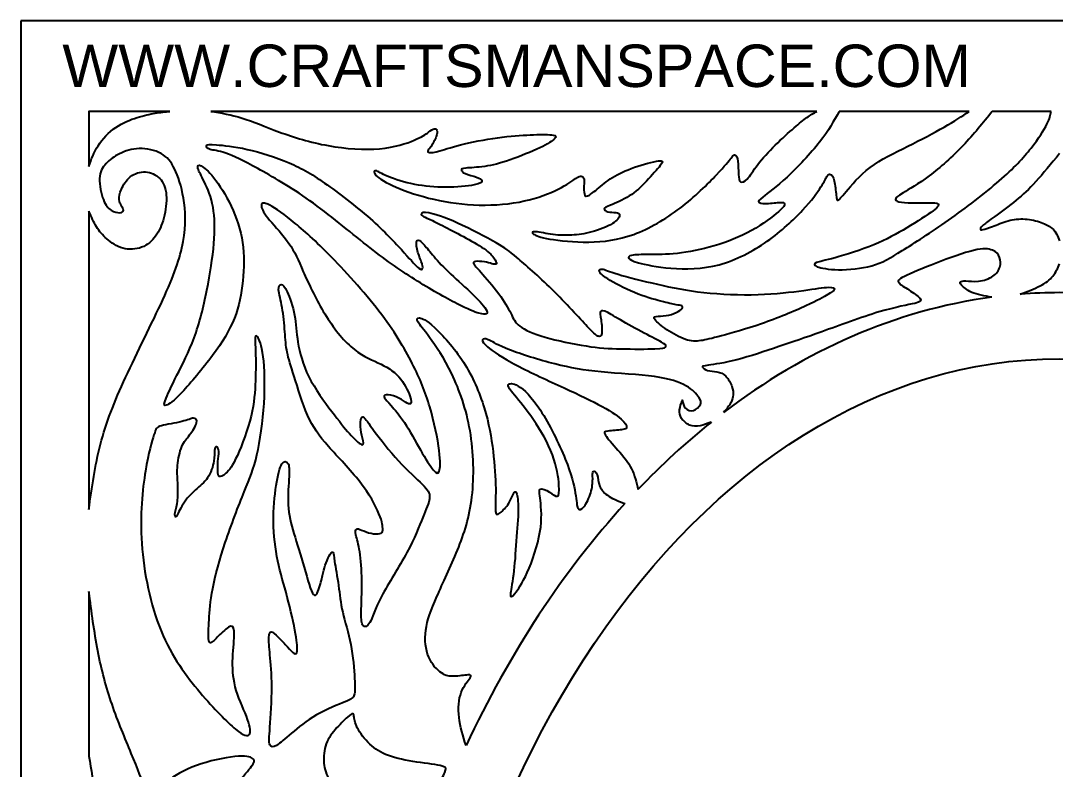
# Model space of a CAD drawing. Header units: millimetres. Extents: x 132 to 443, y 14 to 405.
# Drawn here: x 131.7 to 286.6, y 293.4 to 405.4 of the extents above; entities that cross this region are included whole.
import ezdxf
from ezdxf.enums import TextEntityAlignment as Align

# ---------------------------------------------------------------- set-up
doc = ezdxf.new("R2010")
doc.units = ezdxf.units.MM
for name, color, linetype in [('Default', 7, 'Continuous'), ('DV1_Default', 7, 'Continuous'), ('DV1_Layer_1', 7, 'Continuous'), ('Layer_1', 7, 'Continuous')]:
    doc.layers.add(name, color=color, linetype=linetype)
doc.styles.add('SEACAD_arial_ttfB', font='arial.ttf')

# ---------------------------------------------------------------- blocks, each defined once
blk = doc.blocks.new('SE')
at = {"layer": 'DV1_Layer_1', "color": 7, "linetype": 'Continuous'}
for points, knots in [([(154.09, 391.86), (154.09, 391.86), (141.95, 391.86), (141.95, 391.86), (141.95, 383.62), (141.95, 383.62)], [0, 0, 0, 0, 0.333333, 0.333333, 1, 1, 1, 1]), ([(141.95, 383.62), (142.31, 384.66), (142.67, 385.7), (143.98, 387.74), (144.92, 388.74), (145.97, 389.46), (147.01, 390.18), (148.17, 390.62), (149.18, 390.94), (150.2, 391.25), (151.08, 391.45), (151.87, 391.59), (152.67, 391.72), (153.38, 391.79), (154.09, 391.86)], [0, 0, 0, 0, 0.166667, 0.166667, 0.333333, 0.333333, 0.333333, 0.5, 0.5, 0.5, 0.666667, 0.666667, 0.666667, 1, 1, 1, 1]), ([(160.21, 391.86), (161.73, 391.62), (163.24, 391.39), (164.89, 390.87), (166.54, 390.36), (168.33, 389.56), (170.47, 388.77), (172.61, 387.99), (175.11, 387.21), (177.76, 386.74), (180.41, 386.26), (183.21, 386.07), (185.48, 386.27), (187.75, 386.47), (189.49, 387.06), (190.65, 387.55), (191.8, 388.04), (192.37, 388.44), (192.78, 388.73), (193.19, 389.03), (193.43, 389.21), (193.62, 389.26), (193.82, 389.31), (193.96, 389.23), (194.12, 388.84), (194.13, 388.54), (193.96, 388.09), (193.79, 387.63), (193.43, 387.01), (193.17, 386.63), (192.9, 386.24), (192.73, 386.09), (192.68, 385.96), (192.63, 385.83), (192.7, 385.73), (192.96, 385.7), (193.22, 385.67), (193.66, 385.71), (195.31, 386.19), (196.53, 386.61), (198.2, 387.01), (199.87, 387.41), (202, 387.79), (205.67, 388.24), (208.75, 388.41), (210.89, 388.41), (211.43, 388.32), (211.97, 388.23), (211.97, 388.04), (211.64, 387.74), (211.32, 387.43), (210.68, 387), (208.25, 385.84), (206.47, 385.11), (204.99, 384.6), (203.51, 384.09), (202.34, 383.79), (200.08, 383.46), (199, 383.43), (198.4, 383.38), (197.8, 383.33), (197.69, 383.26), (197.71, 383.11), (197.73, 382.96), (197.89, 382.73), (198.32, 382.54), (198.76, 382.34), (199.47, 382.19), (199.97, 382.02), (200.47, 381.84), (200.76, 381.66), (200.79, 381.46), (200.83, 381.26), (200.61, 381.05), (198.68, 380.67), (196.97, 380.52), (195.36, 380.51), (193.74, 380.5), (192.23, 380.65), (190.72, 380.94), (189.22, 381.24), (187.72, 381.7), (186.73, 382.12), (185.73, 382.54), (185.25, 382.93), (184.62, 383.03), (184.48, 382.74), (185.38, 381.82), (186.42, 381.17), (187.94, 380.52), (189.46, 379.86), (191.46, 379.19), (193.61, 378.7), (195.76, 378.2), (198.06, 377.89), (200.38, 377.84), (202.71, 377.79), (207.42, 378.22), (212.69, 380.27), (214.32, 381.47), (214.81, 381.8), (215.31, 382.13), (215.48, 382.19), (215.66, 382.16), (215.83, 382.13), (216.02, 382.02), (216.08, 381.77), (216.14, 381.53), (216.06, 381.16), (216.05, 380.73), (216.03, 380.3), (216.08, 379.82), (216.14, 379.51), (216.21, 379.2), (216.29, 379.07), (216.6, 379.2), (216.91, 379.33), (217.43, 379.72), (218.06, 380.23), (218.69, 380.75), (219.42, 381.39), (221.22, 382.53), (222.29, 383.03), (223.6, 383.49), (224.92, 383.94), (226.47, 384.36), (227.22, 384.45), (227.97, 384.54), (227.92, 384.32), (227.48, 383.75), (227.04, 383.19), (226.23, 382.29), (225.42, 381.44), (224.62, 380.6), (223.82, 379.82), (222.85, 379.2), (221.88, 378.57), (220.73, 378.12), (219.35, 377.55), (219.11, 377.43), (219.09, 377.28), (219.08, 377.13), (219.29, 376.95), (219.64, 376.85), (219.99, 376.76), (220.48, 376.76), (220.83, 376.71), (221.19, 376.66), (221.42, 376.56), (221.39, 376.28), (221.36, 376), (221.08, 375.55), (220.32, 375.08), (219.56, 374.6), (218.33, 374.12), (217.24, 373.82), (216.15, 373.52), (215.19, 373.41), (213.32, 373.29), (212.41, 373.29), (210.45, 373.55), (209.41, 373.81), (208.85, 373.85), (208.28, 373.89), (208.2, 373.72), (208.5, 373.5), (208.81, 373.28), (209.51, 373.01), (210.95, 372.76), (212.39, 372.51), (214.58, 372.28), (216.78, 372.31), (218.98, 372.33), (221.19, 372.62), (223.5, 373.46), (225.82, 374.3), (228.23, 375.7), (230.44, 377.38), (232.64, 379.06), (234.64, 381.02), (235.91, 382.37), (237.18, 383.72), (237.73, 384.46), (238.43, 385.3), (238.58, 385.4), (238.73, 385.31), (238.88, 385.23), (239.03, 384.96), (239.1, 384.41), (239.17, 383.86), (239.17, 383.03), (239.2, 382.43), (239.23, 381.83), (239.28, 381.46), (239.5, 381.32), (239.71, 381.19), (240.08, 381.29), (240.5, 381.74), (240.91, 382.19), (241.37, 382.99), (242.77, 384.81), (243.71, 385.84), (244.69, 386.81), (245.68, 387.79), (246.71, 388.7), (247.51, 389.39), (248.31, 390.08), (248.88, 390.56), (249.41, 390.93), (249.94, 391.3), (250.42, 391.58), (250.91, 391.86)], [0, 0, 0, 0, 0.012821, 0.012821, 0.012821, 0.025641, 0.025641, 0.025641, 0.038462, 0.038462, 0.038462, 0.051282, 0.051282, 0.051282, 0.064103, 0.064103, 0.064103, 0.076923, 0.076923, 0.076923, 0.089744, 0.089744, 0.089744, 0.102564, 0.102564, 0.115385, 0.115385, 0.115385, 0.128205, 0.128205, 0.128205, 0.141026, 0.141026, 0.141026, 0.153846, 0.153846, 0.153846, 0.166667, 0.166667, 0.179487, 0.179487, 0.179487, 0.192308, 0.192308, 0.205128, 0.217949, 0.217949, 0.217949, 0.230769, 0.230769, 0.230769, 0.24359, 0.24359, 0.25641, 0.25641, 0.25641, 0.269231, 0.269231, 0.282051, 0.282051, 0.282051, 0.294872, 0.294872, 0.294872, 0.307692, 0.307692, 0.307692, 0.320513, 0.320513, 0.320513, 0.333333, 0.333333, 0.333333, 0.346154, 0.346154, 0.358974, 0.358974, 0.358974, 0.371795, 0.371795, 0.371795, 0.384615, 0.384615, 0.384615, 0.397436, 0.397436, 0.410256, 0.410256, 0.423077, 0.423077, 0.423077, 0.435897, 0.435897, 0.435897, 0.448718, 0.448718, 0.448718, 0.461538, 0.474359, 0.487179, 0.487179, 0.487179, 0.5, 0.5, 0.5, 0.512821, 0.512821, 0.512821, 0.525641, 0.525641, 0.525641, 0.538462, 0.538462, 0.538462, 0.551282, 0.551282, 0.551282, 0.564103, 0.564103, 0.564103, 0.576923, 0.576923, 0.589744, 0.589744, 0.589744, 0.602564, 0.602564, 0.602564, 0.615385, 0.615385, 0.615385, 0.628205, 0.628205, 0.628205, 0.641026, 0.641026, 0.641026, 0.653846, 0.653846, 0.666667, 0.666667, 0.666667, 0.679487, 0.679487, 0.679487, 0.692308, 0.692308, 0.692308, 0.705128, 0.705128, 0.705128, 0.717949, 0.717949, 0.717949, 0.730769, 0.730769, 0.730769, 0.74359, 0.74359, 0.75641, 0.75641, 0.769231, 0.769231, 0.769231, 0.782051, 0.782051, 0.782051, 0.794872, 0.794872, 0.794872, 0.807692, 0.807692, 0.807692, 0.820513, 0.820513, 0.820513, 0.833333, 0.833333, 0.833333, 0.846154, 0.846154, 0.846154, 0.858974, 0.858974, 0.871795, 0.871795, 0.871795, 0.884615, 0.884615, 0.884615, 0.897436, 0.897436, 0.897436, 0.910256, 0.910256, 0.910256, 0.923077, 0.923077, 0.923077, 0.935897, 0.935897, 0.948718, 0.948718, 0.948718, 0.961538, 0.961538, 0.961538, 0.974359, 0.974359, 0.974359, 1, 1, 1, 1]), ([(254.25, 391.86), (253.46, 390.42), (252.68, 388.99), (251.33, 387.27), (249.98, 385.54), (248.06, 383.53), (246.46, 382.04), (244.85, 380.56), (243.55, 379.6), (242.87, 379.07), (242.18, 378.53), (242.11, 378.42), (242.32, 378.17), (242.61, 378.05), (243.2, 378.05), (243.8, 378.06), (244.69, 378.2), (245.26, 378.24), (245.82, 378.27), (246.05, 378.2), (246.14, 377.85), (245.99, 377.56), (245.17, 376.85), (244.35, 376.13), (242.85, 374.99), (241.13, 374.03), (239.41, 373.08), (237.47, 372.31), (235.54, 371.73), (233.61, 371.16), (231.7, 370.79), (230.04, 370.61), (228.39, 370.43), (226.99, 370.45), (225.82, 370.44), (224.65, 370.44), (223.7, 370.41), (223.2, 370.31), (222.7, 370.21), (222.65, 370.04), (222.77, 369.86), (222.89, 369.68), (223.19, 369.49), (224.2, 369.21), (225.22, 368.94), (226.94, 368.56), (231.21, 368.22), (233.76, 368.25), (236.28, 368.92), (238.81, 369.59), (241.32, 370.91), (245.64, 373.92), (247.44, 375.62), (250.12, 378.52), (251.01, 379.72), (252.06, 381.37), (252.23, 381.83), (252.41, 382.12), (252.59, 382.4), (252.78, 382.52), (252.98, 382.44), (253.18, 382.36), (253.39, 382.09), (253.53, 381.48), (253.68, 380.87), (253.75, 379.93), (253.81, 379.35), (253.86, 378.76), (253.91, 378.53), (254.08, 378.58), (254.25, 378.63), (254.55, 378.96), (255.3, 379.87), (256.06, 380.77), (257.28, 382.26), (258.9, 383.48), (260.52, 384.7), (262.54, 385.66), (264.53, 386.64), (266.51, 387.63), (268.46, 388.64), (269.98, 389.52), (271.51, 390.39), (272.63, 391.12), (273.74, 391.86)], [0, 0, 0, 0, 0.032258, 0.032258, 0.032258, 0.064516, 0.064516, 0.064516, 0.096774, 0.096774, 0.096774, 0.129032, 0.129032, 0.16129, 0.16129, 0.16129, 0.193548, 0.193548, 0.193548, 0.225806, 0.225806, 0.258065, 0.258065, 0.258065, 0.290323, 0.290323, 0.290323, 0.322581, 0.322581, 0.322581, 0.354839, 0.354839, 0.354839, 0.387097, 0.387097, 0.387097, 0.419355, 0.419355, 0.419355, 0.451613, 0.451613, 0.451613, 0.483871, 0.483871, 0.483871, 0.516129, 0.516129, 0.548387, 0.548387, 0.548387, 0.580645, 0.580645, 0.612903, 0.612903, 0.645161, 0.645161, 0.677419, 0.677419, 0.677419, 0.709677, 0.709677, 0.709677, 0.741935, 0.741935, 0.741935, 0.774194, 0.774194, 0.774194, 0.806452, 0.806452, 0.806452, 0.83871, 0.83871, 0.83871, 0.870968, 0.870968, 0.870968, 0.903226, 0.903226, 0.903226, 0.935484, 0.935484, 0.935484, 1, 1, 1, 1]), ([(277.17, 391.86), (275.78, 390.14), (274.4, 388.42), (272.8, 386.75), (271.2, 385.07), (269.38, 383.44), (267.75, 382.22), (266.11, 380.99), (264.66, 380.16), (263.82, 379.66), (262.99, 379.16), (262.77, 378.99), (262.72, 378.81), (262.66, 378.63), (262.76, 378.45), (263.19, 378.33), (263.62, 378.22), (264.37, 378.17), (265.21, 378.17), (266.04, 378.16), (266.96, 378.19), (267.66, 378.19), (268.37, 378.19), (268.87, 378.16), (269.26, 377.87), (269.14, 377.62), (268.31, 376.99), (267.47, 376.36), (265.91, 375.36), (264.39, 374.44), (262.86, 373.52), (261.36, 372.68), (259.45, 371.89), (257.53, 371.11), (255.2, 370.38), (253.64, 369.95), (252.08, 369.52), (251.28, 369.39), (250.87, 369.22), (250.46, 369.05), (250.45, 368.84), (250.99, 368.62), (251.53, 368.41), (252.63, 368.19), (255.66, 368.15), (257.59, 368.32), (259.15, 368.76), (260.7, 369.19), (261.89, 369.89), (263.71, 371.03), (265.53, 372.16), (267.99, 373.73), (270.62, 375.59), (273.25, 377.45), (276.07, 379.59), (278.22, 381.46), (280.37, 383.33), (281.85, 384.93), (282.99, 386.36), (284.12, 387.79), (284.91, 389.04), (285.35, 389.93), (285.79, 390.82), (285.89, 391.34), (285.99, 391.86)], [0, 0, 0, 0, 0.043478, 0.043478, 0.043478, 0.086957, 0.086957, 0.086957, 0.130435, 0.130435, 0.130435, 0.173913, 0.173913, 0.173913, 0.217391, 0.217391, 0.217391, 0.26087, 0.26087, 0.26087, 0.304348, 0.304348, 0.304348, 0.347826, 0.347826, 0.391304, 0.391304, 0.391304, 0.434783, 0.434783, 0.434783, 0.478261, 0.478261, 0.478261, 0.521739, 0.521739, 0.521739, 0.565217, 0.565217, 0.565217, 0.608696, 0.608696, 0.608696, 0.652174, 0.652174, 0.695652, 0.695652, 0.695652, 0.73913, 0.73913, 0.73913, 0.782609, 0.782609, 0.782609, 0.826087, 0.826087, 0.826087, 0.869565, 0.869565, 0.869565, 0.913043, 0.913043, 0.913043, 1, 1, 1, 1]), ([(141.95, 332.27), (142.41, 335.56), (142.87, 338.85), (143.7, 342.04), (144.53, 345.24), (146.93, 351.42), (151.4, 360.12), (153.01, 363.65), (154.63, 367.19), (155.63, 369.91), (156.08, 372.37), (156.52, 374.83), (156.41, 377.03), (156.11, 378.86), (155.81, 380.7), (155.32, 382.16), (154.79, 383.24), (154.26, 384.33), (153.69, 385.05), (152.77, 385.55), (151.86, 386.05), (149.34, 386.62), (147.39, 385.93), (146.56, 385.52), (145.73, 385.1), (145.04, 384.62), (144.52, 384.04), (143.99, 383.47), (143.61, 382.81), (143.57, 381.83), (143.53, 380.84), (143.81, 379.52), (144.14, 378.65), (144.47, 377.78), (144.84, 377.35), (145.29, 377.08), (145.73, 376.8), (146.25, 376.69), (146.59, 376.7), (146.93, 376.72), (147.11, 376.86), (147.12, 377.05), (147.13, 377.23), (146.99, 377.46), (146.83, 377.72), (146.68, 377.98), (146.33, 378.55), (146.56, 379.58), (146.83, 380.21), (147.11, 380.84), (147.53, 381.58), (148.16, 382.08), (148.79, 382.58), (149.62, 382.84), (150.42, 382.8), (151.23, 382.76), (152, 382.41), (152.56, 381.83), (153.12, 381.24), (153.8, 379.58), (153.29, 375.72), (152.08, 373.05), (150.71, 371.85), (149.85, 371.52), (148.99, 371.19), (147.96, 371.14), (147.03, 371.39), (146.1, 371.65), (145.27, 372.22), (144.63, 372.78), (143.99, 373.34), (143.53, 373.88), (143.11, 374.57), (142.7, 375.26), (142.33, 376.09), (141.95, 376.92)], [0, 0, 0, 0, 0.033333, 0.033333, 0.033333, 0.066667, 0.1, 0.1, 0.1, 0.133333, 0.133333, 0.133333, 0.166667, 0.166667, 0.166667, 0.2, 0.2, 0.2, 0.233333, 0.233333, 0.233333, 0.266667, 0.3, 0.3, 0.3, 0.333333, 0.333333, 0.333333, 0.366667, 0.366667, 0.366667, 0.4, 0.4, 0.4, 0.433333, 0.433333, 0.433333, 0.466667, 0.466667, 0.466667, 0.5, 0.5, 0.5, 0.533333, 0.533333, 0.533333, 0.566667, 0.6, 0.6, 0.6, 0.633333, 0.633333, 0.633333, 0.666667, 0.666667, 0.666667, 0.7, 0.7, 0.7, 0.733333, 0.766667, 0.8, 0.833333, 0.833333, 0.833333, 0.866667, 0.866667, 0.866667, 0.9, 0.9, 0.9, 0.933333, 0.933333, 0.933333, 1, 1, 1, 1]), ([(167.22, 383.3), (169.37, 382.13), (174.92, 378.98), (180.93, 373.88), (183.55, 371.82), (186.17, 369.76), (188.4, 368.19), (190.71, 366.73), (193.01, 365.27), (195.39, 363.92), (197.06, 363.07), (198.74, 362.21), (199.71, 361.84), (200.34, 361.65), (200.97, 361.46), (201.25, 361.46), (201.44, 361.56), (201.63, 361.66), (201.71, 361.86), (201.24, 362.49), (200.77, 363.12), (199.74, 364.18), (198.62, 365.23), (197.5, 366.27), (196.3, 367.3), (195.36, 368.23), (194.41, 369.16), (193.04, 370.82), (191.84, 372.28), (191.27, 372.68), (191.11, 372.52), (190.95, 372.37), (190.92, 371.85), (191.07, 371.24), (191.21, 370.62), (191.52, 369.91), (191.71, 369.39), (191.9, 368.88), (191.95, 368.56), (191.91, 368.36), (191.87, 368.16), (191.72, 368.07), (191.32, 368.4), (190.92, 368.73), (190.26, 369.48), (189.16, 370.69), (188.06, 371.91), (186.51, 373.6), (184.44, 375.46), (182.36, 377.32), (179.76, 379.35), (177.64, 380.85), (175.52, 382.36), (173.89, 383.33), (171.92, 384.17), (169.94, 385.02), (167.63, 385.73), (165.65, 386.18), (163.68, 386.62), (162.04, 386.79), (161.04, 386.86), (160.04, 386.93), (159.67, 386.91), (159.57, 386.75), (159.47, 386.59), (159.81, 386.02), (161.3, 386.02), (162.43, 385.63), (163.56, 385.25), (165.08, 384.47), (167.22, 383.3)], [0, 0, 0, 0, 0.037037, 0.074074, 0.074074, 0.074074, 0.111111, 0.111111, 0.111111, 0.148148, 0.148148, 0.148148, 0.185185, 0.185185, 0.185185, 0.222222, 0.222222, 0.222222, 0.259259, 0.259259, 0.259259, 0.296296, 0.296296, 0.296296, 0.333333, 0.333333, 0.333333, 0.37037, 0.407407, 0.444444, 0.444444, 0.444444, 0.481481, 0.481481, 0.481481, 0.518519, 0.518519, 0.518519, 0.555556, 0.555556, 0.555556, 0.592593, 0.592593, 0.592593, 0.62963, 0.62963, 0.62963, 0.666667, 0.666667, 0.666667, 0.703704, 0.703704, 0.703704, 0.740741, 0.740741, 0.740741, 0.777778, 0.777778, 0.777778, 0.814815, 0.814815, 0.814815, 0.851852, 0.851852, 0.851852, 0.888889, 0.925926, 0.925926, 0.925926, 1, 1, 1, 1]), ([(287.23, 385.54), (285.99, 384.03), (284.75, 382.52), (283.7, 381.36), (282.65, 380.2), (281.79, 379.4), (280.74, 378.55), (279.7, 377.69), (278.45, 376.78), (276.7, 375.5), (276.18, 375.15), (275.86, 374.87), (275.54, 374.59), (275.41, 374.39), (275.4, 374.15), (275.51, 374.1), (276.1, 374.22), (276.57, 374.38), (277.22, 374.63), (277.87, 374.89), (278.7, 375.25), (279.54, 375.48), (280.38, 375.71), (281.24, 375.81), (282.09, 375.75), (282.94, 375.7), (283.8, 375.48), (284.49, 375.23), (285.18, 374.98), (285.72, 374.69), (286.09, 374.39), (286.46, 374.09), (286.68, 373.78), (286.84, 373.46), (287, 373.13), (287.12, 372.81), (287.23, 372.48)], [0, 0, 0, 0, 0.071429, 0.071429, 0.071429, 0.142857, 0.142857, 0.142857, 0.214286, 0.214286, 0.285714, 0.285714, 0.285714, 0.357143, 0.357143, 0.428571, 0.428571, 0.5, 0.5, 0.5, 0.571429, 0.571429, 0.571429, 0.642857, 0.642857, 0.642857, 0.714286, 0.714286, 0.714286, 0.785714, 0.785714, 0.785714, 0.857143, 0.857143, 0.857143, 1, 1, 1, 1]), ([(160.72, 372.86), (160.59, 370.83), (160.25, 368.47), (159.79, 366.01), (159.33, 363.55), (158.75, 361.01), (158, 358.79), (157.24, 356.57), (156.29, 354.68), (155.45, 352.99), (154.6, 351.3), (153.86, 349.81), (153.5, 348.93), (153.14, 348.04), (153.2, 347.47), (154.63, 348.5), (155.91, 349.84), (157.18, 351.19), (160.84, 355.54), (163.02, 359.09), (163.73, 360.9), (164.45, 362.72), (164.79, 364.58), (164.99, 366.49), (165.19, 368.39), (165.25, 370.34), (164.96, 372.24), (164.68, 374.14), (163.42, 377.86), (161.47, 380.9), (160.66, 381.93), (159.84, 382.96), (159.18, 383.5), (158.77, 383.7), (158.35, 383.9), (158.18, 383.76), (158.25, 383.41), (158.32, 383.07), (158.64, 382.53), (159.08, 381.64), (159.53, 380.75), (160.1, 379.52), (160.43, 378.06), (160.76, 376.59), (160.85, 374.9), (160.72, 372.86)], [0, 0, 0, 0, 0.055556, 0.055556, 0.055556, 0.111111, 0.111111, 0.111111, 0.166667, 0.166667, 0.166667, 0.222222, 0.222222, 0.222222, 0.277778, 0.333333, 0.333333, 0.333333, 0.388889, 0.444444, 0.444444, 0.444444, 0.5, 0.5, 0.5, 0.555556, 0.555556, 0.555556, 0.611111, 0.666667, 0.666667, 0.666667, 0.722222, 0.722222, 0.722222, 0.777778, 0.777778, 0.777778, 0.833333, 0.833333, 0.833333, 0.888889, 0.888889, 0.888889, 1, 1, 1, 1]), ([(177.84, 370.48), (180.19, 368.1), (183.14, 364.87), (185.38, 361.95), (187.63, 359.03), (190.72, 353.82), (192.32, 349.87), (192.98, 347.63), (193.64, 345.38), (194.16, 342.86), (194.39, 341.13), (194.61, 339.4), (194.56, 338.45), (194.4, 338.01), (194.24, 337.57), (193.98, 337.62), (193.51, 338.2), (193.04, 338.77), (192.35, 339.86), (191.58, 341.19), (190.81, 342.52), (189.95, 344.09), (189.18, 345.28), (188.4, 346.47), (187.03, 348.07), (186.34, 348.76), (186.2, 349), (186.06, 349.24), (186.17, 349.53), (187.43, 349.36), (187.97, 349.14), (188.52, 348.93), (188.98, 348.58), (189.33, 348.36), (189.69, 348.13), (189.95, 348.01), (190.09, 348.11), (190.24, 348.21), (190.26, 348.53), (189.99, 349.29), (189.72, 350.04), (189.15, 351.25), (188.33, 352.15), (187.52, 353.05), (186.46, 353.65), (185.23, 354.24), (184, 354.82), (181.19, 355.97), (176.81, 361.81), (174.81, 366.16), (174.05, 367.87), (173.29, 369.59), (172.78, 370.85), (171.9, 372.11), (171.03, 373.37), (169.8, 374.63), (169, 375.59), (168.2, 376.55), (167.83, 377.2), (167.77, 377.65), (167.71, 378.09), (167.97, 378.32), (168.73, 377.99), (169.49, 377.66), (170.75, 376.77), (172.25, 375.57), (173.75, 374.37), (175.5, 372.85), (177.84, 370.48)], [0, 0, 0, 0, 0.037037, 0.037037, 0.037037, 0.074074, 0.111111, 0.111111, 0.111111, 0.148148, 0.148148, 0.148148, 0.185185, 0.185185, 0.185185, 0.222222, 0.222222, 0.222222, 0.259259, 0.259259, 0.259259, 0.296296, 0.296296, 0.296296, 0.333333, 0.37037, 0.37037, 0.37037, 0.407407, 0.444444, 0.444444, 0.444444, 0.481481, 0.481481, 0.481481, 0.518519, 0.518519, 0.518519, 0.555556, 0.555556, 0.555556, 0.592593, 0.592593, 0.592593, 0.62963, 0.62963, 0.62963, 0.666667, 0.703704, 0.740741, 0.740741, 0.740741, 0.777778, 0.777778, 0.777778, 0.814815, 0.814815, 0.814815, 0.851852, 0.851852, 0.851852, 0.888889, 0.888889, 0.888889, 0.925926, 0.925926, 0.925926, 1, 1, 1, 1]), ([(206.02, 369.99), (207.24, 368.95), (209.24, 367.22), (211.28, 365.21), (213.32, 363.2), (215.41, 360.9), (216.56, 359.67), (217.72, 358.44), (217.95, 358.28), (218.18, 358.2), (218.42, 358.13), (218.66, 358.13), (218.73, 358.6), (218.81, 359.07), (218.71, 360.01), (218.61, 360.68), (218.51, 361.35), (218.41, 361.75), (218.53, 361.93), (218.65, 362.11), (218.99, 362.07), (220.26, 361.42), (221.19, 360.82), (223.49, 359.5), (224.86, 358.77), (225.9, 358.24), (226.93, 357.71), (227.63, 357.38), (228.34, 356.88), (228.36, 356.71), (228.24, 356.58), (228.12, 356.45), (227.6, 356.28), (221.3, 356.28), (218.31, 356.45), (216.37, 356.75), (214.44, 357.04), (212.07, 357.54), (208.44, 358.6), (207.18, 359.15), (206.45, 359.72), (205.71, 360.28), (205.5, 360.85), (205.1, 361.64), (204.71, 362.42), (204.14, 363.42), (203.3, 364.57), (202.45, 365.71), (201.34, 366.99), (200.65, 367.77), (199.96, 368.55), (199.68, 368.82), (199.57, 369.02), (199.46, 369.22), (199.5, 369.35), (199.81, 369.4), (200.11, 369.45), (200.68, 369.42), (201.16, 369.34), (201.63, 369.26), (202, 369.14), (202.29, 369.06), (202.58, 368.99), (202.8, 368.98), (202.9, 369.01), (203.01, 369.05), (203.01, 369.22), (202.5, 370.16), (201.88, 370.71), (201.27, 371.25), (200.3, 371.86), (199.23, 372.46), (198.17, 373.06), (197.01, 373.65), (195.99, 374.18), (194.96, 374.72), (194.06, 375.2), (193.39, 375.53), (192.73, 375.85), (192.3, 376), (192.04, 376.15), (191.77, 376.29), (191.67, 376.42), (191.73, 376.55), (191.79, 376.69), (192, 376.83), (192.85, 376.67), (193.7, 376.5), (195.19, 376.03), (197.14, 375.15), (199.08, 374.28), (201.5, 372.99), (202.93, 372.18), (204.35, 371.36), (204.8, 371.02), (206.02, 369.99)], [0, 0, 0, 0, 0.027778, 0.027778, 0.027778, 0.055556, 0.055556, 0.055556, 0.083333, 0.083333, 0.083333, 0.111111, 0.111111, 0.111111, 0.138889, 0.138889, 0.138889, 0.166667, 0.166667, 0.166667, 0.194444, 0.194444, 0.222222, 0.222222, 0.25, 0.25, 0.25, 0.277778, 0.277778, 0.305556, 0.305556, 0.305556, 0.333333, 0.361111, 0.388889, 0.388889, 0.388889, 0.416667, 0.416667, 0.444444, 0.444444, 0.444444, 0.472222, 0.472222, 0.472222, 0.5, 0.5, 0.5, 0.527778, 0.527778, 0.527778, 0.555556, 0.555556, 0.555556, 0.583333, 0.583333, 0.583333, 0.611111, 0.611111, 0.611111, 0.638889, 0.638889, 0.638889, 0.666667, 0.666667, 0.666667, 0.694444, 0.722222, 0.722222, 0.722222, 0.75, 0.75, 0.75, 0.777778, 0.777778, 0.777778, 0.805556, 0.805556, 0.805556, 0.833333, 0.833333, 0.833333, 0.861111, 0.861111, 0.861111, 0.888889, 0.888889, 0.888889, 0.916667, 0.916667, 0.916667, 0.944444, 0.944444, 0.944444, 1, 1, 1, 1]), ([(277.1, 364.05), (276.01, 364.24), (274.92, 364.44), (274.12, 364.77), (273.33, 365.11), (272.83, 365.58), (272.57, 365.87), (272.31, 366.17), (272.3, 366.28), (272.41, 366.37), (272.53, 366.45), (272.77, 366.51), (273.7, 366.47), (275.07, 366.27), (276.7, 366.81), (277.26, 367.19), (277.82, 367.56), (278.14, 368.05), (278.3, 368.55), (278.45, 369.05), (278.45, 370.08), (277.77, 370.85), (277.2, 371.08), (276.64, 371.32), (275.85, 371.41), (274.38, 371.06), (272.91, 370.71), (270.76, 369.92), (268.77, 369.15), (266.79, 368.38), (264.97, 367.62), (263.06, 366.67), (262.96, 366.47), (263.21, 366.19), (263.46, 365.91), (264.06, 365.55), (264.71, 365.13), (265.36, 364.71), (266.06, 364.22), (266.35, 363.89), (266.64, 363.55), (266.53, 363.37), (265.57, 363.13), (264.6, 362.9), (262.79, 362.61), (260.2, 361.84), (257.62, 361.07), (254.26, 359.81), (251.68, 358.88), (249.09, 357.95), (247.28, 357.35), (245.22, 356.66), (243.17, 355.97), (240.87, 355.18), (238.95, 354.69), (237.04, 354.2), (235.51, 354), (233.86, 353.76), (233.73, 353.71), (233.81, 353.58), (233.88, 353.44), (234.17, 353.21), (234.57, 353.1), (234.97, 352.98), (235.48, 352.98), (235.97, 352.89), (236.46, 352.8), (236.91, 352.61), (237.31, 352.21), (237.7, 351.8), (238.03, 351.17), (238.38, 350.17), (238.41, 349.8), (238.37, 349.06), (238.3, 348.69), (238.05, 348.25), (237.8, 347.81), (237.38, 347.3), (236.96, 346.79)], [0, 0, 0, 0, 0.033333, 0.033333, 0.033333, 0.066667, 0.066667, 0.066667, 0.1, 0.1, 0.1, 0.133333, 0.133333, 0.166667, 0.2, 0.2, 0.2, 0.233333, 0.233333, 0.233333, 0.266667, 0.3, 0.3, 0.3, 0.333333, 0.333333, 0.333333, 0.366667, 0.366667, 0.366667, 0.4, 0.4, 0.433333, 0.433333, 0.433333, 0.466667, 0.466667, 0.466667, 0.5, 0.5, 0.5, 0.533333, 0.533333, 0.533333, 0.566667, 0.566667, 0.566667, 0.6, 0.6, 0.6, 0.633333, 0.633333, 0.633333, 0.666667, 0.666667, 0.666667, 0.7, 0.7, 0.733333, 0.733333, 0.733333, 0.766667, 0.766667, 0.766667, 0.8, 0.8, 0.8, 0.833333, 0.833333, 0.833333, 0.866667, 0.866667, 0.9, 0.9, 0.933333, 0.933333, 0.933333, 1, 1, 1, 1]), ([(281.37, 364.5), (282.43, 364.9), (283.48, 365.31), (284.32, 365.74), (285.16, 366.17), (285.79, 366.62), (286.24, 367.18), (286.69, 367.74), (286.96, 368.39), (287.23, 369.05)], [0, 0, 0, 0, 0.25, 0.25, 0.25, 0.5, 0.5, 0.5, 1, 1, 1, 1]), ([(236.63, 358.27), (238.13, 358.67), (240.3, 359.25), (242.65, 360.07), (245.01, 360.9), (247.55, 361.95), (249.29, 362.75), (251.02, 363.55), (251.95, 364.09), (252.57, 364.47), (253.19, 364.84), (253.51, 365.04), (253.59, 365.39), (253.36, 365.55), (252.65, 365.53), (251.93, 365.51), (250.74, 365.31), (247.15, 364.82), (244.77, 364.54), (242.11, 364.45), (239.45, 364.37), (236.53, 364.48), (233.98, 364.76), (231.44, 365.04), (229.29, 365.48), (227.07, 365.99), (224.86, 366.49), (222.59, 367.06), (221.16, 367.49), (219.73, 367.92), (219.15, 368.21), (218.43, 368.32), (218.18, 367.98), (218.95, 367.08), (222.12, 365.37), (225.1, 364.12), (226.5, 363.74), (228.63, 363.18), (229.36, 363.01), (229.84, 362.92), (230.31, 362.84), (230.54, 362.84), (230.83, 362.68), (230.89, 362.52), (230.75, 362.34), (230.61, 362.15), (230.29, 361.94), (229.44, 361.55), (228.93, 361.38), (228.37, 361.3), (227.8, 361.21), (227.19, 361.21), (226.85, 361.16), (226.5, 361.11), (226.43, 361.01), (226.99, 360.34), (227.62, 359.77), (228.47, 359.19), (229.32, 358.61), (230.39, 358.03), (232.13, 357.44), (232.8, 357.44), (233.55, 357.55), (234.3, 357.65), (235.13, 357.87), (236.63, 358.27)], [0, 0, 0, 0, 0.037037, 0.037037, 0.037037, 0.074074, 0.074074, 0.074074, 0.111111, 0.111111, 0.111111, 0.148148, 0.148148, 0.185185, 0.185185, 0.185185, 0.222222, 0.222222, 0.259259, 0.259259, 0.259259, 0.296296, 0.296296, 0.296296, 0.333333, 0.333333, 0.333333, 0.37037, 0.37037, 0.37037, 0.407407, 0.407407, 0.444444, 0.481481, 0.518519, 0.518519, 0.555556, 0.555556, 0.592593, 0.592593, 0.592593, 0.62963, 0.62963, 0.666667, 0.666667, 0.666667, 0.703704, 0.703704, 0.740741, 0.740741, 0.740741, 0.777778, 0.777778, 0.777778, 0.814815, 0.814815, 0.851852, 0.851852, 0.851852, 0.888889, 0.888889, 0.925926, 0.925926, 0.925926, 1, 1, 1, 1]), ([(172.69, 352.19), (173.21, 350.53), (174.58, 345.84), (176.41, 343.32), (177.81, 341.73), (179.22, 340.14), (181.11, 338.22), (182.52, 336.41), (183.94, 334.59), (184.88, 332.87), (185.38, 331.64), (185.89, 330.41), (185.94, 329.67), (185.93, 329.25), (185.91, 328.84), (185.83, 328.75), (185.53, 328.69), (185.23, 328.64), (184.71, 328.61), (184.2, 328.71), (183.68, 328.81), (183.17, 329.04), (182.78, 329.19), (182.39, 329.35), (181.88, 329.52), (181.79, 328.75), (182.31, 327.09), (182.49, 325.93), (182.68, 324.77), (182.79, 323.28), (182.81, 321.61), (182.82, 319.94), (182.74, 318.08), (182.72, 316.89), (182.71, 315.7), (182.82, 314.67), (183.62, 314.67), (184.01, 315.34), (184.4, 316.01), (185.14, 318.7), (188.4, 323.68), (189.56, 325.83), (190.72, 327.98), (191.41, 329.78), (191.94, 331.1), (192.47, 332.41), (192.84, 333.24), (192.94, 333.89), (193.04, 334.53), (192.87, 334.99), (192.15, 335.75), (191.44, 336.51), (190.18, 337.57), (188.82, 339), (187.46, 340.43), (186, 342.23), (185.01, 343.55), (184.02, 344.86), (183.51, 345.69), (183.18, 345.99), (182.85, 346.29), (182.71, 346.07), (182.64, 345.69), (182.57, 345.32), (182.57, 344.29), (183.08, 342.4), (183.08, 341.54), (181.02, 343.43), (179.42, 345.49), (178.32, 346.95), (177.21, 348.41), (175.81, 350.3), (174.88, 352.15), (173.95, 353.99), (173.49, 355.8), (173.25, 357.31), (173.01, 358.83), (172.98, 360.06), (172.73, 361.36), (172.49, 362.67), (172.03, 364.04), (171.66, 364.85), (171.29, 365.67), (171, 365.93), (170.76, 365.94), (170.52, 365.96), (170.32, 365.73), (170.36, 365.14), (170.4, 364.55), (170.69, 363.61), (170.89, 362.48), (171.09, 361.35), (171.32, 358.72), (171.43, 356.77), (171.63, 355.8), (171.83, 354.82), (172.18, 353.85), (172.69, 352.19)], [0, 0, 0, 0, 0.025, 0.05, 0.05, 0.05, 0.075, 0.075, 0.075, 0.1, 0.1, 0.1, 0.125, 0.125, 0.125, 0.15, 0.15, 0.15, 0.175, 0.175, 0.175, 0.2, 0.2, 0.2, 0.225, 0.25, 0.275, 0.275, 0.275, 0.3, 0.3, 0.3, 0.325, 0.325, 0.325, 0.35, 0.375, 0.375, 0.375, 0.4, 0.425, 0.425, 0.425, 0.45, 0.45, 0.45, 0.475, 0.475, 0.475, 0.5, 0.5, 0.5, 0.525, 0.525, 0.525, 0.55, 0.55, 0.55, 0.575, 0.575, 0.575, 0.6, 0.6, 0.6, 0.625, 0.65, 0.675, 0.7, 0.725, 0.725, 0.725, 0.75, 0.75, 0.75, 0.775, 0.775, 0.775, 0.8, 0.8, 0.8, 0.825, 0.825, 0.825, 0.85, 0.85, 0.85, 0.875, 0.875, 0.875, 0.9, 0.9, 0.9, 0.925, 0.95, 0.95, 0.95, 1, 1, 1, 1]), ([(293.08, 364.5), (291.15, 364.65), (289.19, 364.73), (287.23, 364.73), (285.26, 364.73), (283.31, 364.65), (281.37, 364.5)], [0, 0, 0, 0, 0.333333, 0.333333, 0.333333, 1, 1, 1, 1]), ([(198.41, 296.94), (197.97, 298.35), (197.52, 299.77), (197.36, 301.15), (197.19, 302.53), (197.3, 303.88), (197.69, 304.91), (198.08, 305.94), (198.74, 306.66), (199.01, 307.06), (199.28, 307.46), (199.05, 307.63), (197.33, 307.34), (196.63, 307.31), (195.93, 307.29), (195.39, 307.37), (194.73, 307.81), (194.07, 308.26), (193.3, 309.06), (192.83, 310.18), (192.35, 311.29), (192.01, 314.15), (193.73, 318.79), (196.13, 323.71), (197.13, 326.19), (198.13, 328.66), (198.94, 331.15), (199.29, 334.19), (199.65, 337.22), (199.57, 340.8), (199.01, 344.05), (198.45, 347.3), (196.39, 353.13), (192.61, 358.63), (191.47, 359.89), (191.22, 360.32), (190.98, 360.75), (191.15, 361.21), (192.47, 360.63), (193.67, 359.53), (194.87, 358.43), (196.62, 356.51), (198.01, 354.35), (199.39, 352.19), (200.42, 349.79), (201.13, 347.5), (201.83, 345.21), (202.2, 343.03), (202.45, 340.98), (202.7, 338.93), (202.84, 337), (202.85, 335.41), (202.86, 333.82), (202.76, 332.57), (202.82, 331.98), (202.89, 331.38), (203.11, 331.44), (203.5, 331.76), (203.89, 332.07), (204.43, 332.64), (204.79, 333.2), (205.15, 333.76), (205.32, 334.3), (205.49, 334.63), (205.66, 334.96), (205.83, 335.08), (205.98, 334.72), (206.12, 334.36), (206.23, 333.53), (206.22, 332.27), (206.21, 331.01), (206.06, 329.32), (205.93, 327.56), (205.8, 325.8), (205.69, 323.97), (205.5, 322.53), (205.32, 321.08), (205.06, 320.02), (205.04, 319.54), (205.03, 319.06), (205.25, 319.16), (206.15, 320.22), (206.83, 321.18), (207.58, 322.85), (208.32, 324.52), (209.14, 326.89), (209.81, 330.9), (209.67, 332.53), (209.53, 333.61), (209.4, 334.69), (209.28, 335.21), (209.52, 335.34), (209.76, 335.47), (210.98, 334.93), (211.82, 334.18), (212.07, 334.25), (212.32, 334.32), (212.4, 334.85), (212.32, 335.94), (212.24, 337.04), (212.01, 338.7), (211.34, 340.47), (210.68, 342.25), (209.59, 344.13), (207.44, 347.27), (206.38, 348.53), (205.68, 349.37), (204.97, 350.22), (204.63, 350.64), (204.73, 350.91), (204.83, 351.17), (205.38, 351.26), (206.22, 350.76), (207.07, 350.26), (208.21, 349.16), (209.53, 347.13), (210.84, 345.09), (212.33, 342.12), (213.26, 339.83), (214.19, 337.54), (214.56, 335.93), (214.76, 334.75), (214.96, 333.56), (214.99, 332.79), (215.18, 332.46), (215.36, 332.13), (215.71, 332.24), (216.08, 332.71), (216.45, 333.19), (217.25, 334.85), (217.42, 336.99), (217.31, 337.85), (217.44, 337.98), (217.57, 338.11), (217.88, 337.94), (218.04, 337.49), (218.2, 337.05), (218.2, 336.33), (218.68, 335.14), (219.15, 334.65), (219.82, 334.24), (220.48, 333.83), (221.33, 333.5), (222.18, 333.16)], [0, 0, 0, 0, 0.017857, 0.017857, 0.017857, 0.035714, 0.035714, 0.035714, 0.053571, 0.053571, 0.053571, 0.071429, 0.089286, 0.089286, 0.089286, 0.107143, 0.107143, 0.107143, 0.125, 0.125, 0.125, 0.142857, 0.160714, 0.178571, 0.178571, 0.178571, 0.196429, 0.196429, 0.196429, 0.214286, 0.214286, 0.214286, 0.232143, 0.25, 0.267857, 0.267857, 0.267857, 0.285714, 0.303571, 0.303571, 0.303571, 0.321429, 0.321429, 0.321429, 0.339286, 0.339286, 0.339286, 0.357143, 0.357143, 0.357143, 0.375, 0.375, 0.375, 0.392857, 0.392857, 0.392857, 0.410714, 0.410714, 0.410714, 0.428571, 0.428571, 0.428571, 0.446429, 0.446429, 0.446429, 0.464286, 0.464286, 0.464286, 0.482143, 0.482143, 0.482143, 0.5, 0.5, 0.5, 0.517857, 0.517857, 0.517857, 0.535714, 0.535714, 0.535714, 0.553571, 0.553571, 0.571429, 0.571429, 0.571429, 0.589286, 0.589286, 0.607143, 0.607143, 0.607143, 0.625, 0.625, 0.625, 0.642857, 0.660714, 0.660714, 0.660714, 0.678571, 0.678571, 0.678571, 0.696429, 0.696429, 0.696429, 0.714286, 0.714286, 0.732143, 0.732143, 0.732143, 0.75, 0.75, 0.75, 0.767857, 0.767857, 0.767857, 0.785714, 0.785714, 0.785714, 0.803571, 0.803571, 0.803571, 0.821429, 0.821429, 0.821429, 0.839286, 0.839286, 0.839286, 0.857143, 0.857143, 0.857143, 0.875, 0.892857, 0.910714, 0.910714, 0.910714, 0.928571, 0.928571, 0.928571, 0.946429, 0.946429, 0.964286, 0.964286, 0.964286, 1, 1, 1, 1]), ([(165.21, 334.93), (164.36, 332.84), (163.25, 329.98), (162.37, 327.36), (161.5, 324.74), (160.87, 322.37), (160.5, 320.44), (160.13, 318.5), (160.01, 317.02), (159.94, 315.77), (159.87, 314.53), (159.84, 313.52), (159.88, 312.95), (159.93, 312.38), (160.04, 312.24), (160.31, 312.39), (160.59, 312.55), (161.01, 313.01), (161.57, 313.55), (162.13, 314.1), (162.82, 314.73), (163.22, 314.8), (163.62, 314.87), (163.85, 313.9), (163.33, 309.52), (163.68, 305.31), (165.28, 302.05), (165.71, 300.86), (166.14, 299.67), (166.19, 298.93), (165.95, 298.6), (165.71, 298.27), (165.16, 298.36), (163.9, 299.4), (162.65, 300.45), (160.67, 302.45), (158.6, 304.9), (156.52, 307.34), (154.35, 310.23), (152.76, 314.11), (151.17, 317.99), (150.17, 322.85), (149.87, 327.18), (149.57, 331.5), (150.37, 339.05), (151.4, 342.49), (151.7, 343.45), (152, 344.41), (152.08, 344.61), (152.81, 344.81), (153.54, 345.01), (154.92, 345.21), (155.85, 345.44), (156.78, 345.66), (157.27, 345.92), (157.62, 345.94), (157.98, 345.95), (158.21, 345.72), (158.08, 345.24), (157.95, 344.75), (157.47, 344), (157.02, 343.43), (156.58, 342.86), (156.18, 342.46), (155.86, 341.7), (155.55, 340.94), (155.09, 338.71), (155.2, 337.16), (155.25, 336.31), (155.29, 335.45), (155.35, 333.56), (154.95, 332.36), (154.88, 331.87), (154.8, 331.38), (154.86, 331.01), (155.05, 331.24), (155.23, 331.47), (155.55, 332.3), (156.05, 333.09), (156.55, 333.87), (157.24, 334.62), (157.91, 335.22), (158.58, 335.82), (159.24, 336.28), (159.73, 337.01), (160.21, 337.74), (160.53, 338.74), (160.66, 339.5), (160.79, 340.26), (160.73, 340.77), (160.76, 341.13), (160.79, 341.49), (161.01, 341.89), (161.36, 341.37), (161.39, 340.96), (161.42, 340.54), (161.3, 339.97), (161.26, 339.44), (161.21, 338.91), (161.24, 338.42), (161.26, 338.02), (161.27, 337.62), (161.27, 337.31), (161.46, 337.22), (161.64, 337.14), (162.39, 337.42), (163.48, 338.85), (164.18, 340.38), (164.88, 341.92), (166.6, 346.61), (166.94, 351.59), (166.94, 356.23), (166.82, 357.37), (166.84, 357.79), (166.85, 358.2), (166.94, 358.46), (167.18, 358.13), (167.43, 357.8), (167.83, 356.88), (168.05, 355.15), (168.28, 353.42), (168.4, 348.33), (167.6, 342.55), (167.11, 340.44), (166.62, 338.34), (166.05, 337.02), (165.21, 334.93)], [0, 0, 0, 0, 0.019608, 0.019608, 0.019608, 0.039216, 0.039216, 0.039216, 0.058824, 0.058824, 0.058824, 0.078431, 0.078431, 0.078431, 0.098039, 0.098039, 0.098039, 0.117647, 0.117647, 0.117647, 0.137255, 0.137255, 0.137255, 0.156863, 0.176471, 0.196078, 0.215686, 0.215686, 0.215686, 0.235294, 0.235294, 0.235294, 0.254902, 0.254902, 0.254902, 0.27451, 0.27451, 0.27451, 0.294118, 0.294118, 0.294118, 0.313725, 0.313725, 0.313725, 0.333333, 0.352941, 0.352941, 0.352941, 0.372549, 0.372549, 0.372549, 0.392157, 0.392157, 0.392157, 0.411765, 0.411765, 0.411765, 0.431373, 0.431373, 0.431373, 0.45098, 0.45098, 0.45098, 0.470588, 0.470588, 0.470588, 0.490196, 0.509804, 0.509804, 0.509804, 0.529412, 0.54902, 0.54902, 0.54902, 0.568627, 0.568627, 0.568627, 0.588235, 0.588235, 0.588235, 0.607843, 0.607843, 0.607843, 0.627451, 0.627451, 0.627451, 0.647059, 0.647059, 0.647059, 0.666667, 0.666667, 0.666667, 0.686275, 0.705882, 0.705882, 0.705882, 0.72549, 0.72549, 0.72549, 0.745098, 0.745098, 0.745098, 0.764706, 0.764706, 0.764706, 0.784314, 0.803922, 0.803922, 0.803922, 0.823529, 0.843137, 0.862745, 0.882353, 0.882353, 0.882353, 0.901961, 0.901961, 0.901961, 0.921569, 0.921569, 0.921569, 0.941176, 0.960784, 0.960784, 0.960784, 1, 1, 1, 1]), ([(235.09, 345.33), (234.53, 345.13), (233.98, 344.92), (233.44, 344.82), (232.9, 344.72), (232.37, 344.72), (231.88, 344.92), (231.39, 345.12), (230.93, 345.52), (230.66, 345.92), (230.4, 346.33), (230.33, 346.74), (230.38, 347.19), (230.43, 347.64), (230.6, 348.13), (230.77, 348.62), (230.87, 348.17), (230.97, 347.73), (231.26, 347.43), (231.54, 347.13), (232.01, 346.97), (232.9, 347.23), (233.31, 347.64), (233.48, 347.99), (233.64, 348.33), (233.56, 348.6), (233.23, 349.07), (232.9, 349.54), (232.33, 350.21), (231.33, 350.79), (230.33, 351.37), (228.9, 351.86), (224.33, 352.48), (221.19, 352.63), (218.63, 352.87), (216.06, 353.11), (214.08, 353.46), (211.72, 354.06), (209.35, 354.66), (206.61, 355.51), (204.89, 356.18), (203.17, 356.85), (202.47, 357.34), (201.97, 357.59), (201.47, 357.84), (201.17, 357.85), (200.99, 357.75), (200.81, 357.65), (200.76, 357.44), (201.36, 356.87), (201.97, 356.3), (203.24, 355.37), (205.21, 354.28), (207.18, 353.2), (209.85, 351.96), (212.21, 350.87), (214.56, 349.79), (216.61, 348.86), (219.8, 347.16), (222.12, 345.62), (222.46, 344.85), (222.45, 344.61), (222.45, 344.37), (222.26, 344.29), (221.7, 344.22), (221.13, 344.15), (220.19, 344.09), (219.65, 344.02), (219.11, 343.95), (218.96, 343.86), (219.28, 343.39), (219.59, 342.92), (220.36, 342.06), (221.9, 340.28), (222.68, 339.35), (223.18, 338.36), (223.68, 337.37), (223.91, 336.32), (224.14, 335.27)], [0, 0, 0, 0, 0.034483, 0.034483, 0.034483, 0.068966, 0.068966, 0.068966, 0.103448, 0.103448, 0.103448, 0.137931, 0.137931, 0.137931, 0.172414, 0.172414, 0.172414, 0.206897, 0.206897, 0.206897, 0.241379, 0.241379, 0.275862, 0.275862, 0.275862, 0.310345, 0.310345, 0.310345, 0.344828, 0.344828, 0.344828, 0.37931, 0.37931, 0.413793, 0.413793, 0.413793, 0.448276, 0.448276, 0.448276, 0.482759, 0.482759, 0.482759, 0.517241, 0.517241, 0.517241, 0.551724, 0.551724, 0.551724, 0.586207, 0.586207, 0.586207, 0.62069, 0.62069, 0.62069, 0.655172, 0.655172, 0.655172, 0.689655, 0.689655, 0.724138, 0.758621, 0.758621, 0.758621, 0.793103, 0.793103, 0.793103, 0.827586, 0.827586, 0.827586, 0.862069, 0.862069, 0.862069, 0.896552, 0.896552, 0.931034, 0.931034, 0.931034, 1, 1, 1, 1]), ([(188.83, 209.61), (188.83, 289.8), (232.9, 354.83), (287.23, 354.83), (341.56, 354.83), (385.62, 289.8), (385.62, 209.61)], [0, 0, 0, 0, 0.333333, 0.333333, 0.333333, 1, 1, 1, 1]), ([(172.28, 298.8), (173.26, 299.64), (175.78, 301.7), (181.11, 303.77), (181.79, 304.28), (181.79, 305.65), (181.72, 306.98), (181.65, 308.32), (181.51, 310.29), (181.16, 312.08), (180.82, 313.87), (180.28, 315.47), (179.95, 316.9), (179.62, 318.33), (179.5, 319.59), (179.32, 320.92), (179.13, 322.25), (178.87, 323.66), (178.74, 324.51), (178.62, 325.37), (178.62, 325.69), (178.53, 325.82), (178.45, 325.95), (178.28, 325.9), (178.08, 325.6), (177.88, 325.31), (177.64, 324.78), (177.27, 323.79), (177.14, 323.35), (177.02, 322.81), (176.89, 322.27), (176.77, 321.65), (176.54, 320.86), (176.31, 320.07), (175.97, 319.11), (175.57, 319.55), (175.17, 319.99), (174.7, 321.84), (174.18, 323.64), (173.66, 325.43), (173.09, 327.18), (172.65, 328.69), (172.2, 330.21), (171.89, 331.5), (171.8, 332.97), (171.72, 334.45), (171.86, 336.11), (171.92, 337.21), (171.98, 338.31), (171.95, 338.85), (171.75, 339.18), (171.55, 339.51), (171.17, 339.63), (170.85, 339.1), (170.52, 338.57), (170.23, 337.39), (169.99, 335.85), (169.74, 334.3), (169.34, 330.47), (169.86, 326.4), (170.24, 324.56), (170.63, 322.71), (171.15, 321.05), (171.65, 319.15), (172.15, 317.25), (173.12, 312.95), (173.18, 311.52), (173.12, 311.11), (173.06, 310.69), (172.92, 310.58), (172.68, 310.72), (172.43, 310.86), (172.09, 311.26), (171.68, 311.72), (171.26, 312.18), (170.77, 312.69), (170.33, 313.14), (169.89, 313.58), (169.49, 313.95), (169.24, 313.98), (169, 314.01), (168.91, 313.7), (168.9, 313.12), (168.88, 312.55), (168.94, 311.72), (169.06, 310.51), (169.17, 309.29), (169.51, 306.08), (169.17, 301.28), (169.06, 299.72), (168.94, 298.16), (168.83, 296.72), (169.51, 296.67), (170.04, 296.98), (170.57, 297.3), (171.29, 297.96), (172.28, 298.8)], [0, 0, 0, 0, 0.026316, 0.052632, 0.078947, 0.105263, 0.105263, 0.105263, 0.131579, 0.131579, 0.131579, 0.157895, 0.157895, 0.157895, 0.184211, 0.184211, 0.184211, 0.210526, 0.210526, 0.210526, 0.236842, 0.236842, 0.236842, 0.263158, 0.263158, 0.263158, 0.289474, 0.289474, 0.315789, 0.315789, 0.315789, 0.342105, 0.342105, 0.342105, 0.368421, 0.368421, 0.368421, 0.394737, 0.394737, 0.394737, 0.421053, 0.421053, 0.421053, 0.447368, 0.447368, 0.447368, 0.473684, 0.473684, 0.473684, 0.5, 0.5, 0.5, 0.526316, 0.526316, 0.526316, 0.552632, 0.552632, 0.552632, 0.578947, 0.605263, 0.605263, 0.605263, 0.631579, 0.631579, 0.631579, 0.657895, 0.684211, 0.684211, 0.684211, 0.710526, 0.710526, 0.710526, 0.736842, 0.736842, 0.736842, 0.763158, 0.763158, 0.763158, 0.789474, 0.789474, 0.789474, 0.815789, 0.815789, 0.815789, 0.842105, 0.842105, 0.842105, 0.868421, 0.894737, 0.894737, 0.894737, 0.921053, 0.947368, 0.947368, 0.947368, 1, 1, 1, 1]), ([(141.95, 295.35), (142.61, 291.34), (143.27, 287.34), (144.46, 283.39), (145.65, 279.44), (147.36, 275.55), (150.3, 270.55), (153.23, 265.56), (157.38, 259.46), (160.18, 255.55), (162.99, 251.65), (164.45, 249.93), (165.26, 249.03), (166.08, 248.13), (166.25, 248.04), (166.35, 248.17), (166.45, 248.3), (166.48, 248.64), (166.07, 249.46), (165.65, 250.27), (164.79, 251.56), (163.63, 254.21), (162.47, 256.86), (161.01, 260.86), (159.97, 264.88), (158.93, 268.91), (158.3, 272.94), (158.4, 276.33), (158.5, 279.72), (159.33, 282.47), (160.43, 284.9), (161.53, 287.34), (164.28, 291.57), (165.88, 293.29), (166.31, 293.85), (166.74, 294.41), (166.8, 294.66), (166.55, 294.92), (166.31, 295.18), (165.22, 295.69), (158.44, 294.41), (155.18, 292.75), (154.1, 291.87), (153.03, 291), (152.51, 290.08), (152.04, 289.68), (151.57, 289.28), (151.14, 289.4), (150.55, 290.46), (149.97, 291.52), (148.48, 295.52), (146.3, 300.56), (145.42, 303.12), (144.53, 305.68), (143.84, 308.29), (143.3, 311.11), (142.75, 313.93), (142.35, 316.96), (141.95, 319.99)], [0, 0, 0, 0, 0.043478, 0.043478, 0.043478, 0.086957, 0.086957, 0.086957, 0.130435, 0.130435, 0.130435, 0.173913, 0.173913, 0.173913, 0.217391, 0.217391, 0.217391, 0.26087, 0.26087, 0.26087, 0.304348, 0.304348, 0.304348, 0.347826, 0.347826, 0.347826, 0.391304, 0.391304, 0.391304, 0.434783, 0.434783, 0.434783, 0.478261, 0.521739, 0.521739, 0.521739, 0.565217, 0.565217, 0.565217, 0.608696, 0.652174, 0.695652, 0.695652, 0.695652, 0.73913, 0.73913, 0.73913, 0.782609, 0.782609, 0.782609, 0.826087, 0.869565, 0.869565, 0.869565, 0.913043, 0.913043, 0.913043, 1, 1, 1, 1]), ([(179.06, 266.73), (178.55, 265.56), (177.95, 264.12), (176.76, 262.12), (176.16, 261.55), (175.43, 261.4), (174.7, 261.25), (173.84, 261.51), (173.28, 261.41), (172.73, 261.31), (172.48, 260.85), (172.24, 260.39), (173.29, 259.94), (174.35, 259.5), (174.9, 258.37), (175.46, 257.23), (175.53, 255.42), (175.55, 253.68), (175.58, 251.95), (175.57, 250.31), (175.38, 248.9), (175.19, 247.48), (174.84, 246.3), (174.59, 245.66), (174.35, 245.01), (174.22, 244.91), (173.94, 245.13), (173.65, 245.36), (173.21, 245.9), (172.07, 248.03), (171.37, 249.61), (170.79, 251.19), (170.21, 252.77), (169.75, 254.34), (169.32, 256.89), (169.35, 257.88), (169.58, 259.34), (169.78, 259.81), (169.98, 260.28), (169.63, 260.44), (169.27, 260.59), (168.9, 260.66), (168.53, 260.74), (168.14, 260.72), (167.79, 260.44), (167.44, 260.15), (167.13, 259.59), (166.94, 259.14), (166.75, 258.68), (166.7, 258.32), (166.6, 258.19), (166.5, 258.05), (166.35, 258.14), (165.86, 258.65), (165.5, 259.08), (165.2, 260.22), (164.9, 261.36), (164.66, 263.22), (164.57, 265.13), (164.48, 267.05), (164.56, 269.02), (164.96, 270.9), (165.37, 272.77), (166.11, 274.56), (166.83, 275.87), (167.55, 277.17), (168.25, 278), (169.08, 278.85), (169.9, 279.7), (170.84, 280.57), (172.5, 281.67), (173.21, 281.9), (174.78, 282.18), (175.64, 282.24), (176.48, 282.11), (177.32, 281.97), (178.15, 281.64), (178.7, 281.32), (179.25, 281), (179.52, 280.69), (179.74, 280.57), (179.96, 280.46), (180.14, 280.54), (180.39, 281.34), (180.48, 282.06), (180.45, 283.12), (180.42, 284.18), (180.28, 285.6), (179.84, 287.08), (179.41, 288.55), (178.68, 290.1), (178.16, 291.22), (177.64, 292.35), (177.32, 293.07), (177.19, 293.97), (177.05, 294.87), (177.09, 295.95), (177.37, 296.87), (177.65, 297.79), (178.16, 298.55), (178.8, 299.3), (179.44, 300.05), (180.19, 300.79), (180.66, 301.21), (181.12, 301.62), (181.29, 301.71), (181.41, 301.72), (181.52, 301.73), (181.58, 301.68), (181.69, 301.01), (181.75, 300.39), (182.13, 299.61), (182.52, 298.84), (183.23, 297.89), (184, 297.16), (184.78, 296.42), (185.6, 295.89), (186.78, 295.47), (187.96, 295.04), (189.49, 294.71), (191.03, 294.47), (192.57, 294.24), (194.13, 294.09), (195.56, 293.68), (195.44, 293.41), (194.98, 292.39), (194.65, 291.65), (193.98, 290.79), (193.32, 289.92), (192.32, 288.94), (191, 287.97), (189.69, 287), (188.06, 286.04), (186.62, 284.86), (185.18, 283.68), (183.92, 282.28), (182.78, 280.86), (181.63, 279.43), (180.61, 277.97), (179.12, 275.7), (178.66, 274.89), (178.28, 274.33), (177.89, 273.77), (177.58, 273.47), (177.19, 273.34), (176.79, 273.2), (176.32, 273.23), (176.03, 273.38), (175.74, 273.53), (175.62, 273.8), (175.51, 274.07), (175.31, 273.37), (175.11, 272.67), (175.27, 272.13), (175.42, 271.59), (175.94, 271.2), (177.26, 270.93), (178.08, 271.05), (178.72, 271.22), (179.36, 271.39), (179.84, 271.62), (180.46, 271.79), (180.62, 271.73), (180.63, 271.37), (180.65, 271), (180.52, 270.33), (180.25, 269.55), (179.98, 268.78), (179.56, 267.89), (179.06, 266.73)], [0, 0, 0, 0, 0.016129, 0.016129, 0.032258, 0.032258, 0.032258, 0.048387, 0.048387, 0.048387, 0.064516, 0.064516, 0.064516, 0.080645, 0.080645, 0.080645, 0.096774, 0.096774, 0.096774, 0.112903, 0.112903, 0.112903, 0.129032, 0.129032, 0.129032, 0.145161, 0.145161, 0.145161, 0.16129, 0.16129, 0.177419, 0.177419, 0.177419, 0.193548, 0.193548, 0.209677, 0.209677, 0.225806, 0.225806, 0.225806, 0.241935, 0.241935, 0.241935, 0.258065, 0.258065, 0.258065, 0.274194, 0.274194, 0.274194, 0.290323, 0.290323, 0.290323, 0.306452, 0.306452, 0.322581, 0.322581, 0.322581, 0.33871, 0.33871, 0.33871, 0.354839, 0.354839, 0.354839, 0.370968, 0.370968, 0.370968, 0.387097, 0.387097, 0.387097, 0.403226, 0.403226, 0.419355, 0.419355, 0.435484, 0.435484, 0.435484, 0.451613, 0.451613, 0.451613, 0.467742, 0.467742, 0.467742, 0.483871, 0.483871, 0.5, 0.5, 0.5, 0.516129, 0.516129, 0.516129, 0.532258, 0.532258, 0.532258, 0.548387, 0.548387, 0.548387, 0.564516, 0.564516, 0.564516, 0.580645, 0.580645, 0.580645, 0.596774, 0.596774, 0.596774, 0.612903, 0.612903, 0.612903, 0.629032, 0.629032, 0.645161, 0.645161, 0.645161, 0.66129, 0.66129, 0.66129, 0.677419, 0.677419, 0.677419, 0.693548, 0.693548, 0.693548, 0.709677, 0.709677, 0.725806, 0.725806, 0.741935, 0.741935, 0.741935, 0.758065, 0.758065, 0.758065, 0.774194, 0.774194, 0.774194, 0.790323, 0.790323, 0.790323, 0.806452, 0.806452, 0.822581, 0.822581, 0.822581, 0.83871, 0.83871, 0.83871, 0.854839, 0.854839, 0.854839, 0.870968, 0.870968, 0.870968, 0.887097, 0.887097, 0.887097, 0.903226, 0.903226, 0.919355, 0.919355, 0.919355, 0.935484, 0.935484, 0.951613, 0.951613, 0.951613, 0.967742, 0.967742, 0.967742, 1, 1, 1, 1])]:
    blk.add_open_spline(points, degree=3, knots=knots, dxfattribs=at)
for points in [[(250.91, 391.86), (250.91, 391.86), (160.21, 391.86), (160.21, 391.86)], [(273.74, 391.86), (273.74, 391.86), (254.25, 391.86), (254.25, 391.86)], [(285.99, 391.86), (285.99, 391.86), (277.17, 391.86), (277.17, 391.86)], [(141.95, 376.92), (141.95, 376.92), (141.95, 332.27), (141.95, 332.27)], [(277.1, 364.05), (262.7, 362.11), (249.13, 356.09), (236.96, 346.79)], [(235.14, 345.37), (231.32, 342.32), (227.65, 338.95), (224.14, 335.27)], [(222.18, 333.16), (212.95, 323.03), (204.91, 310.78), (198.41, 296.94)], [(141.95, 319.99), (141.95, 319.99), (141.95, 295.35), (141.95, 295.35)]]:
    blk.add_open_spline(points, degree=3, dxfattribs=at)
at = {"layer": 'Layer_1', "color": 7, "linetype": 'Continuous'}
for p, q in [((442.71, 405.43), (131.75, 405.43)), ((131.75, 405.43), (131.75, 13.79))]:
    blk.add_line(p, q, dxfattribs=at)
at = {"layer": 'DV1_Default', "color": 7, "linetype": 'Continuous', "style": 'SEACAD_arial_ttfB'}
blk.add_text('WWW.CRAFTSMANSPACE.COM', height=6.35, dxfattribs=at).set_placement((137.98, 401.86), align=Align.TOP_LEFT)

msp = doc.modelspace()

# ---------------------------------------------------------------- block references
at = {"layer": 'Default'}
msp.add_blockref('SE', (0, 0), dxfattribs=at)

doc.saveas('drawing.dxf')
